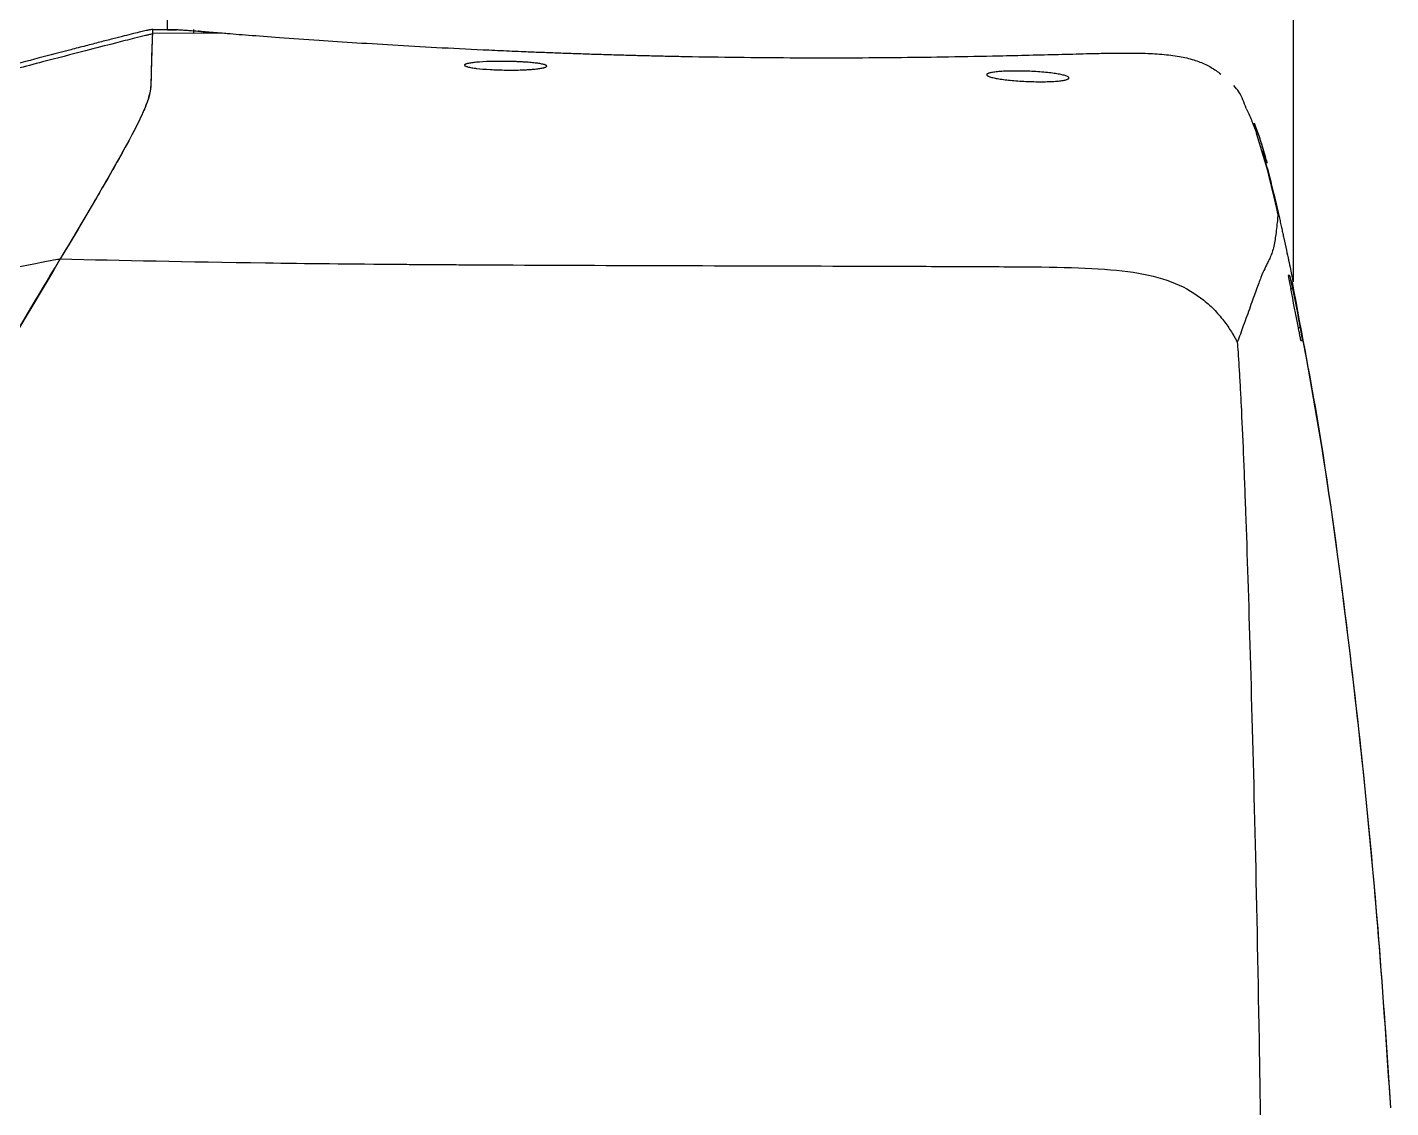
# Model space of a CAD drawing. Header units: millimetres. Extents: x 0 to 1189, y 0 to 841.
# Drawn here: x 796 to 848.2, y 341.3 to 382.7 of the extents above; entities that cross this region are included whole.
import ezdxf

# ---------------------------------------------------------------- set-up
doc = ezdxf.new("R2010")
doc.units = ezdxf.units.MM

msp = doc.modelspace()

# ---------------------------------------------------------------- linework, layer by layer
at = {"color": 7, "linetype": 'Continuous', "lineweight": 25}
for p, q in [((801.364, 382.63), (801.364, 385.292)), ((801.364, 382.63), (801.364, 385.292)), ((801.364, 382.63), (801.364, 385.292)), ((844.471, 385.292), (844.471, 372.969)), ((844.471, 385.292), (844.471, 372.969)), ((844.471, 385.292), (844.471, 372.969)), ((803.582, 382.495), (800.786, 382.486)), ((803.582, 382.495), (800.786, 382.486)), ((801.711, 382.632), (800.803, 382.628)), ((801.364, 382.63), (801.711, 382.632)), ((801.364, 382.63), (801.711, 382.632)), ((801.364, 382.63), (801.711, 382.632)), ((802.364, 382.635), (802.364, 382.491)), ((802.864, 382.493), (802.864, 382.553)), ((802.864, 382.493), (802.864, 382.553)), ((843.471, 377.519), (843.438, 377.645)), ((843.471, 377.52), (843.438, 377.644)), ((843.471, 377.52), (843.438, 377.644))]:
    msp.add_line(p, q, dxfattribs=at)
at = {"color": 8, "linetype": 'Continuous', "lineweight": 25}
for p, q in [((801.711, 382.632), (801.364, 382.63)), ((801.711, 382.632), (801.364, 382.63)), ((844.38, 372.717), (844.454, 372.717)), ((844.38, 372.717), (844.454, 372.717)), ((844.741, 371.217), (844.673, 371.217)), ((844.741, 371.217), (844.673, 371.217))]:
    msp.add_line(p, q, dxfattribs=at)
at = {"color": 7, "linetype": 'Continuous', "lineweight": 25}
for points, knots in [([(800.784, 382.46), (800.762, 382.457), (800.723, 382.452), (800.625, 382.431), (800.426, 382.385), (800, 382.279), (799.235, 382.084), (798.058, 381.78), (796.464, 381.365), (794.413, 380.83), (791.881, 380.167), (788.97, 379.403), (786.225, 378.683), (783.077, 377.853), (779.436, 376.894), (773.598, 375.355), (766.319, 373.435), (758.61, 371.4), (751.921, 369.632), (746.401, 368.171), (741.313, 366.823), (736.724, 365.603), (732.81, 364.561), (729.545, 363.688), (726.872, 362.97), (724.579, 362.35), (722.453, 361.766), (720.505, 361.221), (718.742, 360.71), (717.309, 360.275), (716.014, 359.859), (714.712, 359.407), (713.47, 358.913), (712.38, 358.378), (711.505, 357.811), (710.76, 357.11), (710.424, 356.55), (710.25, 356.259)], [0, 0, 0, 0, 0.001238, 0.002153, 0.003486, 0.008041, 0.016061, 0.028553, 0.046416, 0.068104, 0.095493, 0.129073, 0.163145, 0.185143, 0.231899, 0.282052, 0.375826, 0.469627, 0.533893, 0.594339, 0.649976, 0.700109, 0.744303, 0.777903, 0.80687, 0.831695, 0.852933, 0.87651, 0.895575, 0.910963, 0.923897, 0.938692, 0.954631, 0.966338, 0.97745, 0.98829, 1, 1, 1, 1]), ([(800.8, 382.641), (800.786, 382.641), (800.745, 382.638), (800.662, 382.622), (800.524, 382.593), (800.319, 382.544), (800.037, 382.475), (799.679, 382.385), (799.25, 382.276), (798.76, 382.15), (798.222, 382.01), (797.447, 381.809), (796.381, 381.53), (794.708, 381.09), (792.487, 380.504), (790.315, 379.93), (788.492, 379.446), (787.504, 379.185), (786.805, 378.999), (786.554, 378.933), (786.417, 378.896)], [0, 0, 0, 0, 0.002944, 0.008111, 0.017204, 0.031264, 0.050767, 0.075716, 0.105724, 0.140094, 0.177892, 0.218015, 0.301578, 0.40043, 0.566968, 0.76526, 0.85389, 0.947675, 0.971384, 1, 1, 1, 1]), ([(800.8, 382.641), (800.791, 382.665), (800.779, 382.377), (800.754, 381.594), (800.742, 381.1), (800.713, 379.945), (800.731, 379.666), (797.257, 373.85)], [0, 0, 0, 0, 0.25, 0.25, 0.5, 0.5, 1, 1, 1, 1]), ([(800.785, 382.473), (800.785, 382.46), (800.78, 382.391), (800.772, 382.144), (800.761, 381.797), (800.751, 381.437), (800.742, 381.109), (800.733, 380.796), (800.729, 380.522), (800.702, 380.245), (800.605, 379.887), (800.382, 379.348), (799.959, 378.511), (799.299, 377.322), (798.378, 375.733), (797.661, 374.528), (797.257, 373.85)], [0, 0, 0, 0, 0.035533, 0.184108, 0.325944, 0.429411, 0.523208, 0.604897, 0.672359, 0.72645, 0.7699, 0.806372, 0.841055, 0.882032, 0.933564, 1, 1, 1, 1]), ([(800.785, 382.473), (800.785, 382.46), (800.78, 382.391), (800.772, 382.144), (800.761, 381.797), (800.751, 381.437), (800.742, 381.109), (800.733, 380.796), (800.729, 380.522), (800.702, 380.245), (800.605, 379.887), (800.382, 379.348), (799.959, 378.511), (799.299, 377.322), (798.378, 375.733), (797.661, 374.528), (797.257, 373.85)], [0, 0, 0, 0, 0.035533, 0.184108, 0.325944, 0.429411, 0.523208, 0.604897, 0.672359, 0.72645, 0.7699, 0.806372, 0.841055, 0.882032, 0.933564, 1, 1, 1, 1]), ([(801.364, 382.63), (801.365, 382.632), (801.366, 382.635), (801.374, 382.638), (801.388, 382.641), (801.407, 382.643), (801.432, 382.644), (801.463, 382.645), (801.5, 382.644), (801.543, 382.643), (801.592, 382.642), (801.648, 382.639), (801.711, 382.636), (801.78, 382.632), (801.856, 382.627), (801.939, 382.622), (802.029, 382.616), (802.127, 382.609), (802.232, 382.601), (802.344, 382.593), (802.463, 382.584), (802.591, 382.574), (802.726, 382.564), (803.023, 382.54), (803.562, 382.497), (804.478, 382.424), (805.671, 382.334), (807.067, 382.235), (808.598, 382.134), (810.179, 382.036), (811.873, 381.941), (813.212, 381.876), (814.122, 381.834), (814.567, 381.815), (814.867, 381.802), (815.015, 381.796)], [0, 0, 0, 0, 0.013103, 0.026319, 0.039648, 0.053089, 0.066644, 0.080312, 0.094093, 0.107987, 0.121994, 0.136115, 0.150349, 0.164697, 0.179158, 0.193732, 0.20842, 0.223222, 0.238137, 0.253167, 0.26831, 0.283566, 0.298937, 0.314421, 0.380106, 0.45434, 0.537125, 0.628458, 0.707174, 0.785893, 0.864632, 0.943437, 0.962458, 0.981312, 1, 1, 1, 1]), ([(801.364, 382.63), (801.365, 382.632), (801.366, 382.635), (801.374, 382.638), (801.388, 382.641), (801.407, 382.643), (801.432, 382.644), (801.463, 382.645), (801.5, 382.644), (801.543, 382.643), (801.592, 382.642), (801.648, 382.639), (801.711, 382.636), (801.78, 382.632), (801.856, 382.627), (801.939, 382.622), (802.029, 382.616), (802.127, 382.609), (802.232, 382.601), (802.344, 382.593), (802.463, 382.584), (802.591, 382.574), (802.726, 382.564), (803.023, 382.54), (803.562, 382.497), (804.478, 382.424), (805.671, 382.334), (807.067, 382.235), (808.598, 382.134), (810.179, 382.036), (811.873, 381.941), (813.212, 381.876), (814.122, 381.834), (814.567, 381.815), (814.867, 381.802), (815.015, 381.796)], [0, 0, 0, 0, 0.013103, 0.026319, 0.039648, 0.053089, 0.066644, 0.080312, 0.094093, 0.107987, 0.121994, 0.136115, 0.150349, 0.164697, 0.179158, 0.193732, 0.20842, 0.223222, 0.238137, 0.253167, 0.26831, 0.283566, 0.298937, 0.314421, 0.380106, 0.45434, 0.537125, 0.628458, 0.707174, 0.785893, 0.864632, 0.943437, 0.962458, 0.981312, 1, 1, 1, 1]), ([(802.864, 382.516), (802.807, 382.525), (802.667, 382.549), (802.586, 382.567), (802.537, 382.578)], [0, 0, 0, 0, 0.407673, 1, 1, 1, 1]), ([(802.864, 382.52), (802.753, 382.537), (802.594, 382.562), (802.565, 382.573), (802.557, 382.577)], [0, 0, 0, 0, 0.70363, 1, 1, 1, 1]), ([(815.015, 381.796), (815.12, 381.792), (815.329, 381.783), (815.644, 381.771), (815.958, 381.758), (816.272, 381.747), (816.585, 381.735), (816.898, 381.724), (817.21, 381.714), (817.521, 381.703), (817.832, 381.693), (818.141, 381.684), (818.45, 381.675), (818.757, 381.666), (819.064, 381.657), (819.369, 381.649), (819.672, 381.641), (819.974, 381.634), (820.275, 381.627), (820.574, 381.62), (820.871, 381.614), (821.167, 381.608), (822.024, 381.592), (823.458, 381.57), (825.471, 381.556), (827.489, 381.555), (829.436, 381.568), (831.354, 381.595), (832.982, 381.627), (834.375, 381.659), (835.498, 381.686), (836.435, 381.711), (837.191, 381.73), (837.918, 381.74), (838.675, 381.737), (839.449, 381.7), (840.098, 381.619), (840.572, 381.51), (840.901, 381.396), (841.122, 381.301), (841.327, 381.193), (841.52, 381.073), (841.639, 380.98), (841.698, 380.934)], [0, 0, 0, 0, 0.010888, 0.021707, 0.032457, 0.043138, 0.05375, 0.064294, 0.074769, 0.085175, 0.095512, 0.105781, 0.115981, 0.126112, 0.136174, 0.146168, 0.156093, 0.165949, 0.175737, 0.185456, 0.195106, 0.204688, 0.214201, 0.278346, 0.343382, 0.40931, 0.476135, 0.53822, 0.607076, 0.650719, 0.694362, 0.738006, 0.764943, 0.790529, 0.833492, 0.869286, 0.903896, 0.934602, 0.948443, 0.961882, 0.974939, 0.987637, 1, 1, 1, 1]), ([(815.015, 381.796), (815.12, 381.792), (815.329, 381.783), (815.644, 381.771), (815.958, 381.758), (816.272, 381.747), (816.585, 381.735), (816.898, 381.724), (817.21, 381.714), (817.521, 381.703), (817.832, 381.693), (818.141, 381.684), (818.45, 381.675), (818.757, 381.666), (819.064, 381.657), (819.369, 381.649), (819.672, 381.641), (819.974, 381.634), (820.275, 381.627), (820.574, 381.62), (820.871, 381.614), (821.167, 381.608), (822.024, 381.592), (823.458, 381.57), (825.471, 381.556), (827.489, 381.555), (829.436, 381.568), (831.354, 381.595), (832.982, 381.627), (834.375, 381.659), (835.498, 381.686), (836.435, 381.711), (837.191, 381.73), (837.918, 381.74), (838.675, 381.737), (839.449, 381.7), (840.098, 381.619), (840.572, 381.51), (840.901, 381.396), (841.122, 381.301), (841.327, 381.193), (841.52, 381.073), (841.639, 380.98), (841.698, 380.934)], [0, 0, 0, 0, 0.010888, 0.021707, 0.032457, 0.043138, 0.05375, 0.064294, 0.074769, 0.085175, 0.095512, 0.105781, 0.115981, 0.126112, 0.136174, 0.146168, 0.156093, 0.165949, 0.175737, 0.185456, 0.195106, 0.204688, 0.214201, 0.278346, 0.343382, 0.40931, 0.476135, 0.53822, 0.607076, 0.650719, 0.694362, 0.738006, 0.764943, 0.790529, 0.833492, 0.869286, 0.903896, 0.934602, 0.948443, 0.961882, 0.974939, 0.987637, 1, 1, 1, 1]), ([(815.002, 381.394), (814.975, 381.395), (814.921, 381.399), (814.838, 381.403), (814.754, 381.406), (814.67, 381.41), (814.585, 381.412), (814.5, 381.414), (814.415, 381.416), (814.353, 381.417), (814.117, 381.42), (813.696, 381.416), (813.26, 381.392), (812.996, 381.362), (812.876, 381.341), (812.807, 381.323), (812.77, 381.308), (812.743, 381.292), (812.739, 381.281), (812.738, 381.275)], [0, 0, 0, 0, 0.02818, 0.056109, 0.083787, 0.111215, 0.138393, 0.165324, 0.192007, 0.218443, 0.22422, 0.414114, 0.610988, 0.70486, 0.805385, 0.848018, 0.894665, 0.945326, 1, 1, 1, 1]), ([(815.002, 381.394), (814.975, 381.395), (814.921, 381.399), (814.838, 381.403), (814.754, 381.406), (814.67, 381.41), (814.585, 381.412), (814.5, 381.414), (814.415, 381.416), (814.353, 381.417), (814.117, 381.42), (813.696, 381.416), (813.26, 381.392), (812.996, 381.362), (812.876, 381.341), (812.807, 381.323), (812.77, 381.308), (812.743, 381.292), (812.739, 381.281), (812.738, 381.275)], [0, 0, 0, 0, 0.02818, 0.056109, 0.083787, 0.111215, 0.138393, 0.165324, 0.192007, 0.218443, 0.22422, 0.414114, 0.610988, 0.70486, 0.805385, 0.848018, 0.894665, 0.945326, 1, 1, 1, 1]), ([(812.738, 381.275), (812.738, 381.273), (812.739, 381.266), (812.747, 381.255), (812.768, 381.241), (812.806, 381.225), (812.88, 381.203), (813.002, 381.178), (813.268, 381.14), (813.704, 381.102), (814.229, 381.084), (814.647, 381.084), (814.866, 381.088), (814.978, 381.093), (814.994, 381.093)], [0, 0, 0, 0, 0.022947, 0.055876, 0.098782, 0.154103, 0.196662, 0.302163, 0.393122, 0.588433, 0.783942, 0.883493, 0.983612, 1, 1, 1, 1]), ([(812.738, 381.275), (812.738, 381.273), (812.739, 381.266), (812.747, 381.255), (812.768, 381.241), (812.806, 381.225), (812.88, 381.203), (813.002, 381.178), (813.268, 381.14), (813.704, 381.102), (814.229, 381.084), (814.647, 381.084), (814.866, 381.088), (814.978, 381.093), (814.994, 381.093)], [0, 0, 0, 0, 0.022947, 0.055876, 0.098782, 0.154103, 0.196662, 0.302163, 0.393122, 0.588433, 0.783942, 0.883493, 0.983612, 1, 1, 1, 1]), ([(814.994, 381.093), (815.021, 381.094), (815.075, 381.097), (815.154, 381.101), (815.232, 381.106), (815.306, 381.111), (815.379, 381.117), (815.493, 381.128), (815.639, 381.146), (815.752, 381.168), (815.817, 381.186), (815.854, 381.201), (815.882, 381.218), (815.886, 381.23), (815.888, 381.236)], [0, 0, 0, 0, 0.0512376, 0.1031052, 0.1556045, 0.2087374, 0.2625056, 0.3169106, 0.4787835, 0.6555805, 0.7253311, 0.8059862, 0.8975434, 1, 1, 1, 1]), ([(814.994, 381.093), (815.021, 381.094), (815.075, 381.097), (815.154, 381.101), (815.232, 381.106), (815.306, 381.111), (815.379, 381.117), (815.493, 381.128), (815.639, 381.146), (815.752, 381.168), (815.817, 381.186), (815.854, 381.201), (815.882, 381.218), (815.886, 381.23), (815.888, 381.236)], [0, 0, 0, 0, 0.0512376, 0.1031052, 0.1556045, 0.2087374, 0.2625056, 0.3169106, 0.4787835, 0.6555805, 0.7253311, 0.8059862, 0.8975434, 1, 1, 1, 1]), ([(815.888, 381.236), (815.887, 381.239), (815.886, 381.245), (815.88, 381.254), (815.87, 381.262), (815.858, 381.269), (815.844, 381.276), (815.83, 381.282), (815.815, 381.287), (815.8, 381.292), (815.786, 381.297), (815.738, 381.31), (815.638, 381.331), (815.483, 381.352), (815.347, 381.367), (815.237, 381.377), (815.123, 381.386), (815.042, 381.391), (815.002, 381.394)], [0, 0, 0, 0, 0.0487408, 0.0943422, 0.1368042, 0.1761265, 0.212309, 0.2453517, 0.2752545, 0.3020172, 0.3256399, 0.3461224, 0.5256701, 0.6864642, 0.7663869, 0.8452812, 0.923151, 1, 1, 1, 1]), ([(815.888, 381.236), (815.887, 381.239), (815.886, 381.245), (815.88, 381.254), (815.87, 381.262), (815.858, 381.269), (815.844, 381.276), (815.83, 381.282), (815.815, 381.287), (815.8, 381.292), (815.786, 381.297), (815.738, 381.31), (815.638, 381.331), (815.483, 381.352), (815.347, 381.367), (815.237, 381.377), (815.123, 381.386), (815.042, 381.391), (815.002, 381.394)], [0, 0, 0, 0, 0.0487408, 0.0943422, 0.1368042, 0.1761265, 0.212309, 0.2453517, 0.2752545, 0.3020172, 0.3256399, 0.3461224, 0.5256701, 0.6864642, 0.7663869, 0.8452812, 0.923151, 1, 1, 1, 1]), ([(835.888, 380.783), (835.887, 380.785), (835.887, 380.791), (835.882, 380.8), (835.87, 380.815), (835.838, 380.836), (835.76, 380.868), (835.629, 380.904), (835.367, 380.954), (834.936, 381.006), (834.52, 381.032), (834.21, 381.044), (834.002, 381.049), (833.705, 381.049), (833.431, 381.042), (833.193, 381.027), (832.995, 381.004), (832.874, 380.982), (832.806, 380.961), (832.768, 380.944), (832.743, 380.926), (832.739, 380.913), (832.738, 380.906)], [0, 0, 0, 0, 0.013161, 0.02718, 0.042059, 0.08368, 0.125309, 0.191293, 0.250479, 0.374979, 0.49946, 0.500186, 0.562788, 0.625076, 0.686808, 0.749958, 0.81081, 0.874912, 0.903492, 0.933866, 0.966035, 1, 1, 1, 1]), ([(835.888, 380.783), (835.887, 380.785), (835.887, 380.791), (835.882, 380.8), (835.87, 380.815), (835.838, 380.836), (835.76, 380.868), (835.629, 380.904), (835.367, 380.954), (834.936, 381.006), (834.52, 381.032), (834.21, 381.044), (834.002, 381.049), (833.705, 381.049), (833.431, 381.042), (833.193, 381.027), (832.995, 381.004), (832.874, 380.982), (832.806, 380.961), (832.768, 380.944), (832.743, 380.926), (832.739, 380.913), (832.738, 380.906)], [0, 0, 0, 0, 0.013161, 0.02718, 0.042059, 0.08368, 0.125309, 0.191293, 0.250479, 0.374979, 0.49946, 0.500186, 0.562788, 0.625076, 0.686808, 0.749958, 0.81081, 0.874912, 0.903492, 0.933866, 0.966035, 1, 1, 1, 1]), ([(832.738, 380.906), (832.738, 380.903), (832.739, 380.896), (832.746, 380.884), (832.764, 380.868), (832.799, 380.849), (832.872, 380.82), (833, 380.786), (833.201, 380.748), (833.432, 380.715), (833.796, 380.677), (834.309, 380.643), (834.827, 380.635), (835.192, 380.645), (835.431, 380.66), (835.63, 380.682), (835.75, 380.706), (835.819, 380.727), (835.857, 380.744), (835.882, 380.762), (835.886, 380.776), (835.888, 380.783)], [0, 0, 0, 0, 0.0147064, 0.0345935, 0.0596601, 0.0899046, 0.1253251, 0.1954314, 0.2504826, 0.3157839, 0.3755898, 0.5000827, 0.62454, 0.6864434, 0.7495878, 0.8104866, 0.8747302, 0.9032611, 0.9336491, 0.9658951, 1, 1, 1, 1]), ([(832.738, 380.906), (832.738, 380.903), (832.739, 380.896), (832.746, 380.884), (832.764, 380.868), (832.799, 380.849), (832.872, 380.82), (833, 380.786), (833.201, 380.748), (833.432, 380.715), (833.796, 380.677), (834.309, 380.643), (834.827, 380.635), (835.192, 380.645), (835.431, 380.66), (835.63, 380.682), (835.75, 380.706), (835.819, 380.727), (835.857, 380.744), (835.882, 380.762), (835.886, 380.776), (835.888, 380.783)], [0, 0, 0, 0, 0.0147064, 0.0345935, 0.0596601, 0.0899046, 0.1253251, 0.1954314, 0.2504826, 0.3157839, 0.3755898, 0.5000827, 0.62454, 0.6864434, 0.7495878, 0.8104866, 0.8747302, 0.9032611, 0.9336491, 0.9658951, 1, 1, 1, 1]), ([(842.674, 379.619), (842.596, 379.838), (842.484, 380.154), (842.271, 380.41), (842.206, 380.489)], [0, 0, 0, 0, 0.69265, 1, 1, 1, 1]), ([(842.674, 379.619), (842.596, 379.838), (842.484, 380.154), (842.271, 380.41), (842.206, 380.489)], [0, 0, 0, 0, 0.69265, 1, 1, 1, 1]), ([(842.674, 379.619), (842.683, 379.602), (842.765, 379.446), (842.903, 379.114), (843.023, 378.788), (843.084, 378.62)], [0, 0, 0, 0, 0.056499, 0.513922, 1, 1, 1, 1]), ([(842.674, 379.619), (842.683, 379.602), (842.765, 379.446), (842.903, 379.114), (843.023, 378.788), (843.084, 378.62)], [0, 0, 0, 0, 0.056499, 0.513922, 1, 1, 1, 1]), ([(843.415, 377.731), (843.359, 377.947), (843.267, 378.298), (843.065, 378.833), (842.987, 379.04)], [0, 0, 0, 0, 0.614219, 1, 1, 1, 1]), ([(843.415, 377.731), (843.381, 377.852), (843.314, 378.092), (843.17, 378.575), (843.047, 378.907), (842.995, 379.047)], [0, 0, 0, 0, 0.369336, 0.733218, 1, 1, 1, 1]), ([(843.891, 375.575), (843.765, 376.141), (843.536, 377.167), (843.224, 378.17), (843.084, 378.62)], [0, 0, 0, 0, 0.551701, 1, 1, 1, 1]), ([(843.891, 375.575), (843.765, 376.141), (843.536, 377.167), (843.224, 378.17), (843.084, 378.62)], [0, 0, 0, 0, 0.551701, 1, 1, 1, 1]), ([(843.258, 378.243), (843.258, 378.243), (843.308, 378.088), (843.377, 377.843), (843.457, 377.567), (843.466, 377.535), (843.471, 377.519)], [0, 0, 0, 0, 0.001488, 0.333939, 0.676322, 1, 1, 1, 1]), ([(843.258, 378.243), (843.258, 378.243), (843.308, 378.088), (843.377, 377.843), (843.457, 377.567), (843.466, 377.535), (843.471, 377.519)], [0, 0, 0, 0, 0.001488, 0.333939, 0.676322, 1, 1, 1, 1]), ([(843.282, 377.992), (843.312, 377.896), (843.466, 377.412), (843.668, 376.602), (843.827, 375.926), (843.896, 375.632)], [0, 0, 0, 0, 0.122783, 0.619741, 1, 1, 1, 1]), ([(843.282, 377.992), (843.312, 377.896), (843.466, 377.412), (843.668, 376.602), (843.827, 375.926), (843.896, 375.632)], [0, 0, 0, 0, 0.122783, 0.619741, 1, 1, 1, 1]), ([(843.896, 375.632), (843.913, 375.56), (843.946, 375.417), (843.992, 375.21), (844.036, 375.013), (844.077, 374.827), (844.139, 374.546), (844.215, 374.193), (844.301, 373.787), (844.372, 373.447), (844.427, 373.177), (844.457, 373.035), (844.467, 372.984), (844.47, 372.972), (844.471, 372.968), (844.471, 372.969), (844.471, 372.969)], [0, 0, 0, 0, 0.053442, 0.105221, 0.155352, 0.203853, 0.250742, 0.380479, 0.500371, 0.629324, 0.749639, 0.874636, 0.937319, 0.968647, 0.98552, 1, 1, 1, 1]), ([(843.896, 375.632), (843.913, 375.56), (843.946, 375.417), (843.992, 375.21), (844.036, 375.013), (844.077, 374.827), (844.139, 374.546), (844.215, 374.193), (844.301, 373.787), (844.372, 373.447), (844.427, 373.177), (844.457, 373.035), (844.467, 372.984), (844.47, 372.972), (844.471, 372.968), (844.471, 372.969), (844.471, 372.969)], [0, 0, 0, 0, 0.053442, 0.105221, 0.155352, 0.203853, 0.250742, 0.380479, 0.500371, 0.629324, 0.749639, 0.874636, 0.937319, 0.968647, 0.98552, 1, 1, 1, 1]), ([(711.38, 355.128), (711.415, 355.165), (711.471, 355.221), (711.619, 355.35), (711.712, 355.423), (711.935, 355.574), (712.067, 355.653), (712.379, 355.817), (712.56, 355.902), (713.189, 356.164), (713.727, 356.351), (715.122, 356.759), (715.98, 356.978), (719.157, 357.722), (722.082, 358.334), (727.16, 359.385), (728.247, 359.61), (730.572, 360.09), (734.277, 360.856), (749.863, 364.082), (769.416, 368.133), (781.011, 370.531), (782.745, 370.89), (783.376, 371.02), (783.48, 371.042), (783.519, 371.05), (783.525, 371.051), (783.529, 371.052), (783.534, 371.053), (783.554, 371.057), (783.604, 371.067), (783.915, 371.131), (784.715, 371.297), (789.298, 372.243), (797.061, 373.839), (797.179, 373.846), (797.257, 373.85)], [0, 0, 0, 0, 0.03125, 0.03125, 0.0625, 0.0625, 0.09375, 0.09375, 0.125, 0.125, 0.1875, 0.1875, 0.25, 0.25, 0.375, 0.375, 0.40625, 0.40625, 0.4375, 0.5, 0.75, 0.78125, 0.796875, 0.798828, 0.799805, 0.799927, 0.799988, 0.799988, 0.800049, 0.800049, 0.800293, 0.800781, 0.804688, 0.8125, 0.875, 1, 1, 1, 1]), ([(797.257, 373.85), (794.671, 369.52), (789.018, 360.272), (784.881, 346.898), (783.798, 342.648), (783.464, 341.191), (782.859, 338.202), (781.496, 330.548), (780.406, 315.452), (781.496, 300.357), (782.859, 292.702), (783.464, 289.713), (783.798, 288.257), (784.881, 284.007), (789.018, 270.632), (794.671, 261.384), (797.257, 257.054)], [0, 0, 0, 0, 0.25, 0.3125, 0.3125, 0.34375, 0.34375, 0.375, 0.5, 0.625, 0.65625, 0.65625, 0.6875, 0.6875, 0.75, 1, 1, 1, 1]), ([(797.257, 373.85), (794.671, 369.52), (789.018, 360.272), (784.881, 346.898), (783.798, 342.648), (783.464, 341.191), (782.859, 338.202), (781.496, 330.548), (780.406, 315.452), (781.496, 300.357), (782.859, 292.702), (783.464, 289.713), (783.798, 288.257), (784.881, 284.007), (789.018, 270.632), (794.671, 261.384), (797.257, 257.054)], [0, 0, 0, 0, 0.25, 0.3125, 0.3125, 0.34375, 0.34375, 0.375, 0.5, 0.625, 0.65625, 0.65625, 0.6875, 0.6875, 0.75, 1, 1, 1, 1]), ([(782.237, 334.41), (782.592, 336.792), (783.016, 339.11), (784.003, 343.563), (785.692, 349.974), (790.673, 362.977), (795.293, 370.562), (797.257, 373.85)], [0, 0, 0, 0, 0.125, 0.125, 0.25, 0.5, 1, 1, 1, 1]), ([(797.257, 373.85), (799.644, 373.797), (803.225, 373.718), (808.583, 373.658), (810.967, 373.641), (811.369, 373.638), (811.523, 373.637), (811.548, 373.637), (811.564, 373.636), (811.566, 373.636), (811.587, 373.636), (811.636, 373.636), (811.946, 373.634), (812.778, 373.629), (818.058, 373.6), (825.393, 373.586), (831.316, 373.564), (832.759, 373.557), (833.677, 373.552), (834.113, 373.549), (836.183, 373.529), (837.492, 373.487), (839.078, 373.214), (839.543, 373.088), (840.372, 372.74), (840.733, 372.521), (841.204, 372.144), (841.349, 372.01), (841.616, 371.729), (841.738, 371.582), (841.904, 371.361), (841.956, 371.287), (842.054, 371.141), (842.191, 370.925), (842.291, 370.742), (842.334, 370.658)], [0, 0, 0, 0, 0.125, 0.1875, 0.195312, 0.199219, 0.199707, 0.199951, 0.199951, 0.200195, 0.200195, 0.201172, 0.203125, 0.21875, 0.25, 0.5, 0.5625, 0.59375, 0.59375, 0.625, 0.625, 0.75, 0.75, 0.8125, 0.8125, 0.875, 0.875, 0.90625, 0.90625, 0.9375, 0.9375, 0.953125, 0.953125, 0.96875, 1, 1, 1, 1]), ([(797.257, 373.85), (799.644, 373.797), (803.225, 373.718), (808.583, 373.658), (810.967, 373.641), (811.369, 373.638), (811.523, 373.637), (811.548, 373.637), (811.564, 373.636), (811.566, 373.636), (811.587, 373.636), (811.636, 373.636), (811.946, 373.634), (812.778, 373.629), (818.058, 373.6), (825.393, 373.586), (831.316, 373.564), (832.759, 373.557), (833.677, 373.552), (834.113, 373.549), (836.183, 373.529), (837.492, 373.487), (839.078, 373.214), (839.543, 373.088), (840.372, 372.74), (840.733, 372.521), (841.204, 372.144), (841.349, 372.01), (841.616, 371.729), (841.738, 371.582), (841.904, 371.361), (841.956, 371.287), (842.054, 371.141), (842.191, 370.925), (842.291, 370.742), (842.334, 370.658)], [0, 0, 0, 0, 0.125, 0.1875, 0.195312, 0.199219, 0.199707, 0.199951, 0.199951, 0.200195, 0.200195, 0.201172, 0.203125, 0.21875, 0.25, 0.5, 0.5625, 0.59375, 0.59375, 0.625, 0.625, 0.75, 0.75, 0.8125, 0.8125, 0.875, 0.875, 0.90625, 0.90625, 0.9375, 0.9375, 0.953125, 0.953125, 0.96875, 1, 1, 1, 1]), ([(844.287, 373.217), (844.287, 373.217), (844.286, 373.216), (844.287, 373.209), (844.288, 373.197), (844.291, 373.181), (844.294, 373.159), (844.299, 373.133), (844.304, 373.103), (844.313, 373.059), (844.325, 372.995), (844.341, 372.912), (844.359, 372.818), (844.372, 372.753), (844.38, 372.717)], [0, 0, 0, 0, 0.0601819, 0.1210691, 0.1826858, 0.2450554, 0.3082006, 0.372143, 0.4369035, 0.5025025, 0.6213028, 0.7512653, 0.8603286, 1, 1, 1, 1]), ([(844.287, 373.217), (844.287, 373.217), (844.286, 373.216), (844.287, 373.209), (844.288, 373.197), (844.291, 373.181), (844.294, 373.159), (844.299, 373.133), (844.304, 373.103), (844.313, 373.059), (844.325, 372.995), (844.341, 372.912), (844.359, 372.818), (844.372, 372.753), (844.38, 372.717)], [0, 0, 0, 0, 0.0601819, 0.1210691, 0.1826858, 0.2450554, 0.3082006, 0.372143, 0.4369035, 0.5025025, 0.6213028, 0.7512653, 0.8603286, 1, 1, 1, 1]), ([(844.348, 373.217), (844.339, 373.217), (844.321, 373.217), (844.298, 373.217), (844.287, 373.217)], [0, 0, 0, 0, 0.506011, 1, 1, 1, 1]), ([(844.348, 373.217), (844.339, 373.217), (844.321, 373.217), (844.298, 373.217), (844.287, 373.217)], [0, 0, 0, 0, 0.506011, 1, 1, 1, 1]), ([(844.454, 372.717), (844.441, 372.783), (844.428, 372.848), (844.404, 372.968), (844.392, 373.023), (844.373, 373.116), (844.364, 373.153), (844.353, 373.204), (844.349, 373.217), (844.348, 373.217)], [0, 0, 0, 0, 0.25, 0.25, 0.5, 0.5, 0.75, 0.75, 1, 1, 1, 1]), ([(844.454, 372.717), (844.441, 372.783), (844.428, 372.848), (844.404, 372.968), (844.392, 373.023), (844.373, 373.116), (844.364, 373.153), (844.353, 373.204), (844.349, 373.217), (844.348, 373.217)], [0, 0, 0, 0, 0.25, 0.25, 0.5, 0.5, 0.75, 0.75, 1, 1, 1, 1]), ([(848.21, 341.336), (848.068, 343.486), (847.783, 347.786), (847.187, 354.228), (846.393, 361.036), (845.534, 367.316), (844.727, 371.416), (844.411, 373.022)], [0, 0, 0, 0, 0.202398, 0.404827, 0.607577, 0.846233, 1, 1, 1, 1]), ([(848.21, 341.336), (848.068, 343.486), (847.783, 347.786), (847.187, 354.228), (846.393, 361.036), (845.537, 367.295), (844.734, 371.374), (844.422, 372.959)], [0, 0, 0, 0, 0.202805, 0.405642, 0.608801, 0.847938, 1, 1, 1, 1]), ([(848.21, 341.336), (848.074, 343.393), (847.803, 347.506), (847.241, 353.669), (846.503, 360.183), (845.632, 366.628), (844.815, 370.99), (844.446, 372.963)], [0, 0, 0, 0, 0.193988, 0.388044, 0.582368, 0.811089, 1, 1, 1, 1]), ([(844.775, 370.717), (844.774, 370.717), (844.774, 370.718), (844.772, 370.726), (844.769, 370.738), (844.763, 370.761), (844.755, 370.8), (844.742, 370.863), (844.727, 370.939), (844.71, 371.026), (844.691, 371.12), (844.679, 371.185), (844.673, 371.217)], [0, 0, 0, 0, 0.062823, 0.125024, 0.187241, 0.250107, 0.374907, 0.49984, 0.624823, 0.749941, 0.874969, 1, 1, 1, 1]), ([(844.775, 370.717), (844.774, 370.717), (844.774, 370.718), (844.772, 370.726), (844.769, 370.738), (844.763, 370.761), (844.755, 370.8), (844.742, 370.863), (844.727, 370.939), (844.71, 371.026), (844.691, 371.12), (844.679, 371.185), (844.673, 371.217)], [0, 0, 0, 0, 0.062823, 0.125024, 0.187241, 0.250107, 0.374907, 0.49984, 0.624823, 0.749941, 0.874969, 1, 1, 1, 1]), ([(844.741, 371.217), (844.744, 371.201), (844.75, 371.168), (844.759, 371.121), (844.768, 371.074), (844.779, 371.012), (844.791, 370.94), (844.805, 370.864), (844.816, 370.8), (844.823, 370.753), (844.828, 370.723), (844.828, 370.719), (844.828, 370.717)], [0, 0, 0, 0, 0.062598, 0.124599, 0.186566, 0.249066, 0.373574, 0.497851, 0.623484, 0.74894, 0.874492, 1, 1, 1, 1]), ([(844.741, 371.217), (844.744, 371.201), (844.75, 371.168), (844.759, 371.121), (844.768, 371.074), (844.779, 371.012), (844.791, 370.94), (844.805, 370.864), (844.816, 370.8), (844.823, 370.753), (844.828, 370.723), (844.828, 370.719), (844.828, 370.717)], [0, 0, 0, 0, 0.062598, 0.124599, 0.186566, 0.249066, 0.373574, 0.497851, 0.623484, 0.74894, 0.874492, 1, 1, 1, 1]), ([(842.334, 370.658), (842.349, 370.461), (842.372, 370.128), (842.411, 369.5), (842.425, 369.27), (842.452, 368.777), (842.466, 368.514), (842.508, 367.676), (842.536, 367.053), (842.593, 365.69), (842.621, 364.949), (842.707, 362.551), (842.765, 360.719), (842.886, 356.615), (843.008, 352.077), (843.118, 346.773), (843.19, 342.546), (843.213, 341.096), (843.253, 338.12), (843.345, 330.497), (843.418, 315.452), (843.345, 300.407), (843.253, 292.784), (843.213, 289.809), (843.19, 288.358), (843.118, 284.132), (843.008, 278.828), (842.886, 274.289), (842.765, 270.185), (842.707, 268.353), (842.621, 265.955), (842.593, 265.214), (842.536, 263.851), (842.508, 263.229), (842.466, 262.39), (842.452, 262.127), (842.425, 261.634), (842.411, 261.404), (842.372, 260.776), (842.349, 260.443), (842.334, 260.247)], [0, 0, 0, 0, 0.03125, 0.03125, 0.046875, 0.046875, 0.0625, 0.0625, 0.09375, 0.09375, 0.125, 0.125, 0.1875, 0.1875, 0.25, 0.3125, 0.3125, 0.34375, 0.34375, 0.375, 0.5, 0.625, 0.65625, 0.65625, 0.6875, 0.6875, 0.75, 0.8125, 0.8125, 0.875, 0.875, 0.90625, 0.90625, 0.9375, 0.9375, 0.953125, 0.953125, 0.96875, 0.96875, 1, 1, 1, 1]), ([(842.334, 370.658), (842.349, 370.461), (842.372, 370.128), (842.411, 369.5), (842.425, 369.27), (842.452, 368.777), (842.466, 368.514), (842.508, 367.676), (842.536, 367.053), (842.593, 365.69), (842.621, 364.949), (842.707, 362.551), (842.765, 360.719), (842.886, 356.615), (843.008, 352.077), (843.118, 346.773), (843.19, 342.546), (843.213, 341.096), (843.253, 338.12), (843.345, 330.497), (843.418, 315.452), (843.345, 300.407), (843.253, 292.784), (843.213, 289.809), (843.19, 288.358), (843.118, 284.132), (843.008, 278.828), (842.886, 274.289), (842.765, 270.185), (842.707, 268.353), (842.621, 265.955), (842.593, 265.214), (842.536, 263.851), (842.508, 263.229), (842.466, 262.39), (842.452, 262.127), (842.425, 261.634), (842.411, 261.404), (842.372, 260.776), (842.349, 260.443), (842.334, 260.247)], [0, 0, 0, 0, 0.03125, 0.03125, 0.046875, 0.046875, 0.0625, 0.0625, 0.09375, 0.09375, 0.125, 0.125, 0.1875, 0.1875, 0.25, 0.3125, 0.3125, 0.34375, 0.34375, 0.375, 0.5, 0.625, 0.65625, 0.65625, 0.6875, 0.6875, 0.75, 0.8125, 0.8125, 0.875, 0.875, 0.90625, 0.90625, 0.9375, 0.9375, 0.953125, 0.953125, 0.96875, 0.96875, 1, 1, 1, 1])]:
    msp.add_open_spline(points, degree=3, knots=knots, dxfattribs=at)
for points in [[(801.364, 382.63), (801.364, 382.63), (801.364, 382.63), (801.364, 382.63)], [(801.364, 382.63), (801.364, 382.63), (801.364, 382.63), (801.364, 382.63)], [(844.673, 371.217), (844.578, 371.718), (844.48, 372.218), (844.38, 372.717)], [(844.673, 371.217), (844.578, 371.718), (844.48, 372.218), (844.38, 372.717)], [(844.454, 372.717), (844.553, 372.218), (844.648, 371.718), (844.741, 371.217)], [(844.454, 372.717), (844.553, 372.218), (844.648, 371.718), (844.741, 371.217)], [(844.828, 370.717), (844.813, 370.717), (844.795, 370.717), (844.775, 370.717)], [(844.828, 370.717), (844.813, 370.717), (844.795, 370.717), (844.775, 370.717)]]:
    msp.add_open_spline(points, degree=3, dxfattribs=at)
at = {"color": 8, "linetype": 'Continuous', "lineweight": 25}
msp.add_open_spline([(843.896, 375.631), (843.896, 375.63), (843.892, 375.609), (843.881, 375.453), (843.857, 375.194), (843.824, 374.893), (843.783, 374.605), (843.735, 374.352), (843.677, 374.123), (843.607, 373.935), (843.518, 373.752), (843.404, 373.524), (843.255, 373.19), (843.062, 372.678), (842.83, 372.026), (842.582, 371.334), (842.412, 370.869), (842.334, 370.658)], degree=3, knots=[0, 0, 0, 0, 0.012332, 0.171017, 0.322075, 0.461748, 0.561035, 0.649105, 0.724104, 0.784712, 0.832328, 0.869386, 0.898871, 0.924599, 0.950838, 0.977651, 1, 1, 1, 1], dxfattribs=at)
msp.add_open_spline([(843.896, 375.631), (843.896, 375.63), (843.892, 375.609), (843.881, 375.453), (843.857, 375.194), (843.824, 374.893), (843.783, 374.605), (843.735, 374.352), (843.677, 374.123), (843.607, 373.935), (843.518, 373.752), (843.404, 373.524), (843.255, 373.19), (843.062, 372.678), (842.83, 372.026), (842.582, 371.334), (842.412, 370.869), (842.334, 370.658)], degree=3, knots=[0, 0, 0, 0, 0.012332, 0.171017, 0.322075, 0.461748, 0.561035, 0.649105, 0.724104, 0.784712, 0.832328, 0.869386, 0.898871, 0.924599, 0.950838, 0.977651, 1, 1, 1, 1], dxfattribs=at)

doc.saveas('drawing.dxf')
